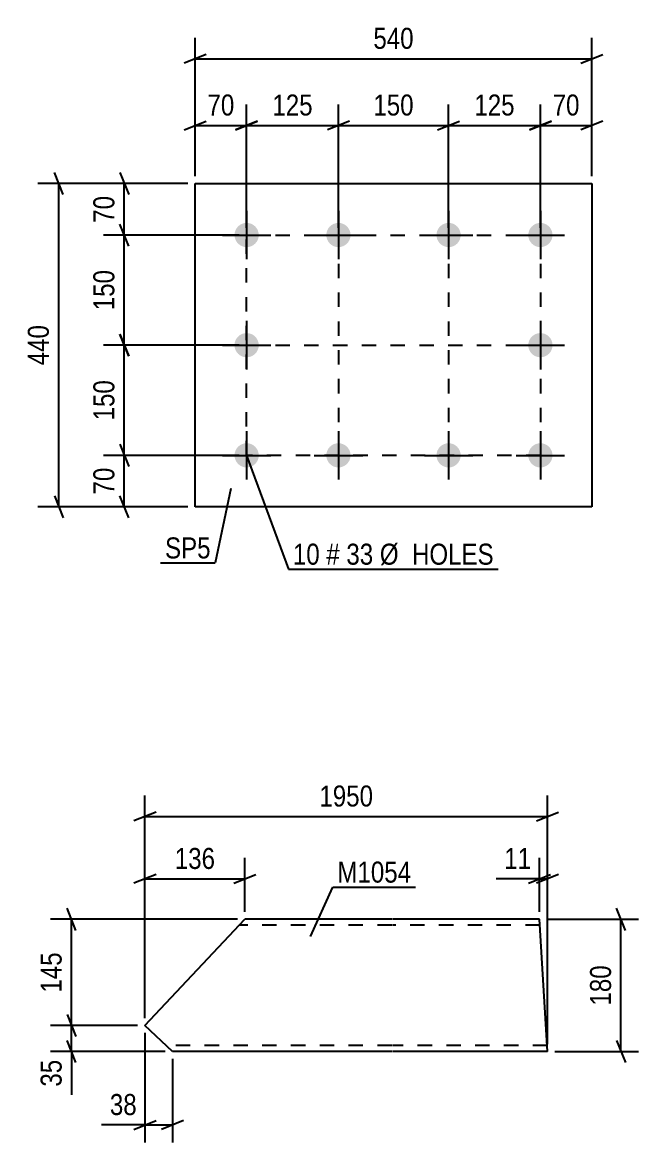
# Model space of a CAD drawing. Header units: millimetres. Extents: x 0 to 1189, y 0 to 841.
# Drawn here: x 368.2 to 452.1, y 186.8 to 339.3 of the extents above; entities that cross this region are included whole.
import ezdxf

# ---------------------------------------------------------------- set-up
doc = ezdxf.new("R2010")
doc.units = ezdxf.units.MM
doc.linetypes.add('DXK_LINE_DOT2', pattern=[3.9198, 1.9599, -1.9599])
doc.styles.add('Arial Narrow', font='ARIALN.TTF', dxfattribs={"height": 0.2})

# ---------------------------------------------------------------- blocks, each defined once
blk = doc.blocks.new('Part-761551702-22322 - 22321')
at = {"color": 2, "linetype": 'Continuous'}
for p, q in [((384.93, 202.69), (398.53, 217.16)), ((418.53, 217.16), (398.53, 217.16)), ((438.63, 217.16), (418.63, 217.16)), ((439.74, 199.16), (438.63, 217.16)), ((388.68, 199.16), (384.93, 202.69)), ((418.53, 199.16), (388.68, 199.16)), ((439.74, 199.16), (418.63, 199.16))]:
    blk.add_line(p, q, dxfattribs=at)
at = {"color": 7, "linetype": 'DXK_LINE_DOT2'}
for p, q in [((418.53, 216.36), (397.78, 216.36)), ((438.68, 216.36), (418.63, 216.36)), ((418.53, 199.96), (387.83, 199.96)), ((439.69, 199.96), (418.63, 199.96)), ((439.69, 199.96), (439.69, 200.02))]:
    blk.add_line(p, q, dxfattribs=at)
blk = doc.blocks.new('Part-761551702-22430 - 22429')
at = {"color": 2, "linetype": 'Continuous'}
for p, q in [((391.77, 273.34), (391.77, 317.34)), ((391.77, 317.34), (445.77, 317.34)), ((445.77, 317.34), (445.77, 273.34)), ((445.77, 273.34), (391.77, 273.34))]:
    blk.add_line(p, q, dxfattribs=at)
blk = doc.blocks.new('Bolt-761551702-22431 - 22429')
at = {"linetype": 'Continuous'}
for points in [[(398.77, 311.99, -1), (398.77, 308.69, -1)], [(411.27, 311.99, -1), (411.27, 308.69, -1)], [(426.27, 311.99, -1), (426.27, 308.69, -1)], [(438.77, 311.99, -1), (438.77, 308.69, -1)], [(398.77, 296.99, -1), (398.77, 293.69, -1)], [(438.77, 296.99, -1), (438.77, 293.69, -1)], [(398.77, 281.99, -1), (398.77, 278.69, -1)], [(411.27, 281.99, -1), (411.27, 278.69, -1)], [(426.27, 281.99, -1), (426.27, 278.69, -1)], [(438.77, 281.99, -1), (438.77, 278.69, -1)]]:
    blk.add_hatch(color=1, dxfattribs=at).paths.add_polyline_path(points)
at = {"color": 1, "linetype": 'Continuous'}
for p, q in [((398.77, 313.64), (398.77, 307.04)), ((411.27, 313.64), (411.27, 307.04)), ((426.27, 313.64), (426.27, 307.04)), ((438.77, 313.64), (438.77, 307.04)), ((395.47, 310.34), (402.07, 310.34)), ((407.97, 310.34), (414.57, 310.34)), ((422.97, 310.34), (429.57, 310.34)), ((435.47, 310.34), (442.07, 310.34)), ((398.77, 298.64), (398.77, 292.04)), ((438.77, 298.64), (438.77, 292.04)), ((395.47, 295.34), (402.07, 295.34)), ((435.47, 295.34), (442.07, 295.34)), ((398.77, 283.64), (398.77, 277.04)), ((411.27, 283.64), (411.27, 277.04)), ((426.27, 283.64), (426.27, 277.04)), ((438.77, 283.64), (438.77, 277.04)), ((395.47, 280.34), (402.07, 280.34)), ((407.97, 280.34), (414.57, 280.34)), ((422.97, 280.34), (429.57, 280.34)), ((435.47, 280.34), (442.07, 280.34))]:
    blk.add_line(p, q, dxfattribs=at)
blk = doc.blocks.new('Rectangle-761551702-24217 - 22429')
at = {"color": 1, "linetype": 'DXK_LINE_DOT2'}
blk.add_lwpolyline([(398.77, 310.34), (438.77, 310.34), (438.77, 280.34), (398.77, 280.34), (398.77, 310.34)], close=True, dxfattribs=at)
blk = doc.blocks.new('Line-761551702-24227 - 22429')
at = {"color": 1, "linetype": 'DXK_LINE_DOT2'}
blk.add_line((411.27, 310.34), (411.27, 280.34), dxfattribs=at)
blk = doc.blocks.new('Line-761551702-24234 - 22429')
at = {"color": 1, "linetype": 'DXK_LINE_DOT2'}
blk.add_line((426.27, 310.34), (426.27, 281.04), dxfattribs=at)
blk = doc.blocks.new('Line-761551702-24238 - 22429')
at = {"color": 1, "linetype": 'DXK_LINE_DOT2'}
blk.add_line((398.77, 295.34), (438.77, 295.34), dxfattribs=at)
blk = doc.blocks.new('StraightDimension-761551702-22610 - 22321')
at = {"color": 7, "linetype": 'Continuous'}
for p, q in [((374.33, 204.19), (375.53, 201.19)), ((383.93, 202.69), (372.08, 202.69)), ((374.93, 199.16), (374.93, 202.69)), ((375.53, 197.66), (374.33, 200.66)), ((387.68, 199.16), (372.08, 199.16))]:
    blk.add_line(p, q, dxfattribs=at)
at = {"color": 0}
blk.add_wipeout([(374.18, 198.63), (369.98, 198.63), (369.98, 193.78), (374.18, 193.78)], dxfattribs=at)
at = {"color": 7, "linetype": 'Continuous'}
blk.add_line((374.93, 199.16), (374.93, 193.25), dxfattribs=at)
blk.add_line((374.93, 199.16), (374.93, 193.25), dxfattribs=at)
at = {"color": 3, "style": 'Arial Narrow'}
blk.add_text('35', height=2.863, rotation=90.0002, dxfattribs=at).set_placement((373.58, 194.38))
blk = doc.blocks.new('StraightDimension-761551702-22605 - 22321')
at = {"color": 7, "linetype": 'Continuous'}
for p, q in [((384.93, 201.69), (384.93, 186.76)), ((388.68, 198.16), (388.68, 186.76)), ((383.43, 188.56), (386.43, 189.76)), ((384.93, 189.16), (388.68, 189.16)), ((390.18, 189.76), (387.18, 188.56))]:
    blk.add_line(p, q, dxfattribs=at)
at = {"color": 0}
blk.add_wipeout([(384.4, 189.91), (384.4, 194.11), (379.55, 194.11), (379.55, 189.91)], dxfattribs=at)
at = {"color": 7, "linetype": 'Continuous'}
blk.add_line((384.93, 189.16), (379.02, 189.16), dxfattribs=at)
blk.add_line((384.93, 189.16), (379.02, 189.16), dxfattribs=at)
at = {"color": 3, "style": 'Arial Narrow'}
blk.add_text('38', height=2.863, dxfattribs=at).set_placement((380.15, 190.51))
blk = doc.blocks.new('StraightDimension-761551702-22597 - 22321')
at = {"color": 7, "linetype": 'Continuous'}
for p, q in [((438.63, 218.16), (438.63, 225.52)), ((439.74, 200.16), (439.74, 225.52)), ((437.13, 222.07), (440.13, 223.27)), ((441.24, 223.27), (438.24, 222.07)), ((438.63, 222.67), (439.74, 222.67))]:
    blk.add_line(p, q, dxfattribs=at)
at = {"color": 0}
blk.add_wipeout([(438.11, 223.42), (438.11, 227.62), (433.25, 227.62), (433.25, 223.42)], dxfattribs=at)
at = {"color": 7, "linetype": 'Continuous'}
blk.add_line((438.63, 222.67), (432.73, 222.67), dxfattribs=at)
blk.add_line((438.63, 222.67), (432.73, 222.67), dxfattribs=at)
at = {"color": 3, "style": 'Arial Narrow'}
blk.add_text('11', height=2.863, dxfattribs=at).set_placement((433.85, 224.02))
blk = doc.blocks.new('StraightDimension-761551702-22617 - 22321')
at = {"color": 7, "linetype": 'Continuous'}
for p, q in [((450.34, 215.66), (449.14, 218.66)), ((439.63, 217.16), (452.14, 217.16)), ((449.74, 199.16), (449.74, 217.16)), ((449.14, 200.66), (450.34, 197.66)), ((440.74, 199.16), (452.14, 199.16))]:
    blk.add_line(p, q, dxfattribs=at)
at = {"color": 0}
blk.add_wipeout([(448.99, 211.5), (444.79, 211.5), (444.79, 204.82), (448.99, 204.82)], dxfattribs=at)
at = {"color": 3, "style": 'Arial Narrow'}
blk.add_text('180', height=2.863, rotation=90.0002, dxfattribs=at).set_placement((448.39, 205.42))
blk = doc.blocks.new('StraightDimension-761551702-22609 - 22321')
at = {"color": 7, "linetype": 'Continuous'}
for p, q in [((375.53, 215.66), (374.33, 218.66)), ((397.53, 217.16), (372.08, 217.16)), ((374.93, 202.69), (374.93, 217.16)), ((374.33, 204.19), (375.53, 201.19)), ((383.93, 202.69), (372.08, 202.69))]:
    blk.add_line(p, q, dxfattribs=at)
at = {"color": 0}
blk.add_wipeout([(374.18, 213.27), (369.98, 213.27), (369.98, 206.58), (374.18, 206.58)], dxfattribs=at)
at = {"color": 3, "style": 'Arial Narrow'}
blk.add_text('145', height=2.863, rotation=90.0002, dxfattribs=at).set_placement((373.58, 207.18))
blk = doc.blocks.new('StraightDimension-761551702-22601 - 22321')
at = {"color": 7, "linetype": 'Continuous'}
for p, q in [((384.93, 203.69), (384.93, 225.52)), ((398.53, 218.16), (398.53, 225.52)), ((386.43, 223.27), (383.43, 222.07)), ((397.03, 222.07), (400.03, 223.27)), ((384.93, 222.67), (398.53, 222.67))]:
    blk.add_line(p, q, dxfattribs=at)
at = {"color": 0}
blk.add_wipeout([(395.07, 223.42), (395.07, 227.62), (388.39, 227.62), (388.39, 223.42)], dxfattribs=at)
at = {"color": 3, "style": 'Arial Narrow'}
blk.add_text('136', height=2.863, dxfattribs=at).set_placement((388.99, 224.02))
blk = doc.blocks.new('StraightDimension-761551702-22623 - 22321')
at = {"color": 7, "linetype": 'Continuous'}
for p, q in [((384.93, 203.69), (384.93, 234.02)), ((439.74, 200.16), (439.74, 234.02)), ((386.43, 231.77), (383.43, 230.57)), ((384.93, 231.17), (439.74, 231.17)), ((438.24, 230.57), (441.24, 231.77))]:
    blk.add_line(p, q, dxfattribs=at)
at = {"color": 0}
blk.add_wipeout([(416.59, 231.92), (416.59, 236.12), (408.08, 236.12), (408.08, 231.92)], dxfattribs=at)
at = {"color": 3, "style": 'Arial Narrow'}
blk.add_text('1950', height=2.863, dxfattribs=at).set_placement((408.68, 232.52))
blk = doc.blocks.new('StraightDimension-761551702-27589 - 22429')
at = {"color": 7, "linetype": 'Continuous'}
for p, q in [((398.77, 311.34), (398.77, 328.11)), ((411.27, 311.34), (411.27, 328.11)), ((397.27, 324.66), (400.27, 325.86)), ((398.77, 325.26), (411.27, 325.26)), ((412.77, 325.86), (409.77, 324.66))]:
    blk.add_line(p, q, dxfattribs=at)
at = {"color": 0}
blk.add_wipeout([(408.36, 326.01), (408.36, 330.21), (401.68, 330.21), (401.68, 326.01)], dxfattribs=at)
at = {"color": 3, "style": 'Arial Narrow'}
blk.add_text('125', height=2.863, dxfattribs=at).set_placement((402.28, 326.61))
blk = doc.blocks.new('StraightDimension-761551702-27593 - 22429')
at = {"color": 7, "linetype": 'Continuous'}
for p, q in [((426.27, 311.34), (426.27, 328.11)), ((438.77, 311.34), (438.77, 328.11)), ((424.77, 324.66), (427.77, 325.86)), ((426.27, 325.26), (438.77, 325.26)), ((440.27, 325.86), (437.27, 324.66))]:
    blk.add_line(p, q, dxfattribs=at)
at = {"color": 0}
blk.add_wipeout([(435.86, 326.01), (435.86, 330.21), (429.18, 330.21), (429.18, 326.01)], dxfattribs=at)
at = {"color": 3, "style": 'Arial Narrow'}
blk.add_text('125', height=2.863, dxfattribs=at).set_placement((429.78, 326.61))
blk = doc.blocks.new('StraightDimension-761551702-22759 - 22429')
at = {"color": 7, "linetype": 'Continuous'}
for p, q in [((381.51, 318.84), (382.71, 315.84)), ((390.77, 317.34), (379.26, 317.34)), ((382.11, 310.34), (382.11, 317.34)), ((382.71, 308.84), (381.51, 311.84)), ((397.77, 310.34), (379.26, 310.34))]:
    blk.add_line(p, q, dxfattribs=at)
at = {"color": 0}
blk.add_wipeout([(381.36, 316.27), (377.16, 316.27), (377.16, 311.41), (381.36, 311.41)], dxfattribs=at)
at = {"color": 3, "style": 'Arial Narrow'}
blk.add_text('70', height=2.863, rotation=90.0002, dxfattribs=at).set_placement((380.76, 312.01))
blk = doc.blocks.new('StraightDimension-761551702-22762 - 22429')
at = {"color": 7, "linetype": 'Continuous'}
for p, q in [((381.51, 281.84), (382.71, 278.84)), ((397.77, 280.34), (379.26, 280.34)), ((382.11, 273.34), (382.11, 280.34)), ((382.71, 271.84), (381.51, 274.84)), ((390.77, 273.34), (379.26, 273.34))]:
    blk.add_line(p, q, dxfattribs=at)
at = {"color": 0}
blk.add_wipeout([(381.36, 279.27), (377.16, 279.27), (377.16, 274.41), (381.36, 274.41)], dxfattribs=at)
at = {"color": 3, "style": 'Arial Narrow'}
blk.add_text('70', height=2.863, rotation=90.0002, dxfattribs=at).set_placement((380.76, 275.01))
blk = doc.blocks.new('StraightDimension-761551702-22775 - 22429')
at = {"color": 7, "linetype": 'Continuous'}
for p, q in [((373.79, 315.84), (372.59, 318.84)), ((390.77, 317.34), (370.34, 317.34)), ((373.19, 273.34), (373.19, 317.34)), ((372.59, 274.84), (373.79, 271.84)), ((390.77, 273.34), (370.34, 273.34))]:
    blk.add_line(p, q, dxfattribs=at)
at = {"color": 0}
blk.add_wipeout([(372.44, 298.68), (368.24, 298.68), (368.24, 292), (372.44, 292)], dxfattribs=at)
at = {"color": 3, "style": 'Arial Narrow'}
blk.add_text('440', height=2.863, rotation=90.0002, dxfattribs=at).set_placement((371.84, 292.6))
blk = doc.blocks.new('StraightDimension-761551702-22779 - 22429')
at = {"color": 7, "linetype": 'Continuous'}
for p, q in [((438.77, 311.34), (438.77, 328.11)), ((445.77, 318.34), (445.77, 328.11)), ((437.27, 324.66), (440.27, 325.86)), ((438.77, 325.26), (445.77, 325.26)), ((447.27, 325.86), (444.27, 324.66))]:
    blk.add_line(p, q, dxfattribs=at)
at = {"color": 0}
blk.add_wipeout([(444.7, 326.01), (444.7, 330.21), (439.84, 330.21), (439.84, 326.01)], dxfattribs=at)
at = {"color": 3, "style": 'Arial Narrow'}
blk.add_text('70', height=2.863, dxfattribs=at).set_placement((440.44, 326.61))
blk = doc.blocks.new('StraightDimension-761551702-22783 - 22429')
at = {"color": 7, "linetype": 'Continuous'}
for p, q in [((391.77, 318.34), (391.77, 328.11)), ((398.77, 311.34), (398.77, 328.11)), ((390.27, 324.66), (393.27, 325.86)), ((391.77, 325.26), (398.77, 325.26)), ((400.27, 325.86), (397.27, 324.66))]:
    blk.add_line(p, q, dxfattribs=at)
at = {"color": 0}
blk.add_wipeout([(397.7, 326.01), (397.7, 330.21), (392.84, 330.21), (392.84, 326.01)], dxfattribs=at)
at = {"color": 3, "style": 'Arial Narrow'}
blk.add_text('70', height=2.863, dxfattribs=at).set_placement((393.44, 326.61))
blk = doc.blocks.new('StraightDimension-761551702-27585 - 22429')
at = {"color": 7, "linetype": 'Continuous'}
for p, q in [((382.71, 293.84), (381.51, 296.84)), ((397.77, 295.34), (379.26, 295.34)), ((382.11, 280.34), (382.11, 295.34)), ((381.51, 281.84), (382.71, 278.84)), ((397.77, 280.34), (379.26, 280.34))]:
    blk.add_line(p, q, dxfattribs=at)
at = {"color": 0}
blk.add_wipeout([(381.36, 291.18), (377.16, 291.18), (377.16, 284.5), (381.36, 284.5)], dxfattribs=at)
at = {"color": 3, "style": 'Arial Narrow'}
blk.add_text('150', height=2.863, rotation=90.0002, dxfattribs=at).set_placement((380.76, 285.1))
blk = doc.blocks.new('StraightDimension-761551702-22799 - 22429')
at = {"color": 7, "linetype": 'Continuous'}
for p, q in [((391.77, 318.34), (391.77, 337.19)), ((445.77, 318.34), (445.77, 337.19)), ((393.27, 334.94), (390.27, 333.74)), ((391.77, 334.34), (445.77, 334.34)), ((444.27, 333.74), (447.27, 334.94))]:
    blk.add_line(p, q, dxfattribs=at)
at = {"color": 0}
blk.add_wipeout([(422.11, 335.09), (422.11, 339.29), (415.43, 339.29), (415.43, 335.09)], dxfattribs=at)
at = {"color": 3, "style": 'Arial Narrow'}
blk.add_text('540', height=2.863, dxfattribs=at).set_placement((416.03, 335.69))
blk = doc.blocks.new('StraightDimension-761551702-27587 - 22429')
at = {"color": 7, "linetype": 'Continuous'}
for p, q in [((382.71, 308.84), (381.51, 311.84)), ((397.77, 310.34), (379.26, 310.34)), ((382.11, 295.34), (382.11, 310.34)), ((381.51, 296.84), (382.71, 293.84)), ((397.77, 295.34), (379.26, 295.34))]:
    blk.add_line(p, q, dxfattribs=at)
at = {"color": 0}
blk.add_wipeout([(381.36, 306.18), (377.16, 306.18), (377.16, 299.5), (381.36, 299.5)], dxfattribs=at)
at = {"color": 3, "style": 'Arial Narrow'}
blk.add_text('150', height=2.863, rotation=90.0002, dxfattribs=at).set_placement((380.76, 300.1))
blk = doc.blocks.new('StraightDimension-761551702-27591 - 22429')
at = {"color": 7, "linetype": 'Continuous'}
for p, q in [((411.27, 311.34), (411.27, 328.11)), ((426.27, 311.34), (426.27, 328.11)), ((412.77, 325.86), (409.77, 324.66)), ((411.27, 325.26), (426.27, 325.26)), ((424.77, 324.66), (427.77, 325.86))]:
    blk.add_line(p, q, dxfattribs=at)
at = {"color": 0}
blk.add_wipeout([(422.11, 326.01), (422.11, 330.21), (415.43, 330.21), (415.43, 326.01)], dxfattribs=at)
at = {"color": 3, "style": 'Arial Narrow'}
blk.add_text('150', height=2.863, dxfattribs=at).set_placement((416.03, 326.61))
blk = doc.blocks.new('Mark-761551702-22921 - 22321')
at = {"color": 0}
blk.add_wipeout([(421.18, 222.16), (421.18, 225.16), (411.13, 225.16), (411.13, 222.16)], dxfattribs=at)
blk.add_wipeout([(421.18, 222.16), (421.18, 225.16), (411.13, 225.16), (411.13, 222.16)], dxfattribs=at)
at = {"color": 30, "linetype": 'Continuous'}
for p, q in [((407.48, 214.83), (410.53, 221.56)), ((410.53, 221.56), (421.78, 221.56))]:
    blk.add_line(p, q, dxfattribs=at)
at = {"color": 3, "style": 'Arial Narrow'}
blk.add_text('M1054', height=2.863, dxfattribs=at).set_placement((411.13, 222.16))
blk = doc.blocks.new('Mark-761551702-22947 - 22429')
at = {"color": 0}
blk.add_wipeout([(393.88, 266.3), (393.88, 269.3), (387.66, 269.3), (387.66, 266.3)], dxfattribs=at)
blk.add_wipeout([(393.88, 266.3), (393.88, 269.3), (387.66, 269.3), (387.66, 266.3)], dxfattribs=at)
at = {"color": 30, "linetype": 'Continuous'}
for p in [(396.62, 275.82), (387.06, 265.7)]:
    blk.add_line(p, (394.48, 265.7), dxfattribs=at)
at = {"color": 3, "style": 'Arial Narrow'}
blk.add_text('SP5', height=2.863, dxfattribs=at).set_placement((387.66, 266.3))
blk = doc.blocks.new('Mark-761551702-22950 - 22429')
at = {"color": 0}
for points in [[(408.72, 265.45), (408.72, 268.45), (405.07, 268.45), (405.07, 265.45)], [(411.45, 265.45), (411.45, 268.45), (409.62, 268.45), (409.62, 265.45)], [(416.01, 265.45), (416.01, 268.45), (412.35, 268.45), (412.35, 265.45)], [(432.44, 265.45), (432.44, 268.45), (416.91, 268.45), (416.91, 265.45)]]:
    blk.add_wipeout(points, dxfattribs=at)
for points in [[(408.72, 265.45), (408.72, 268.45), (405.07, 268.45), (405.07, 265.45)], [(411.45, 265.45), (411.45, 268.45), (409.62, 268.45), (409.62, 265.45)], [(416.01, 265.45), (416.01, 268.45), (412.35, 268.45), (412.35, 265.45)], [(432.44, 265.45), (432.44, 268.45), (416.91, 268.45), (416.91, 265.45)]]:
    blk.add_wipeout(points, dxfattribs=at)
at = {"color": 7, "linetype": 'Continuous'}
for p, q in [((398.77, 280.34), (404.47, 264.85)), ((404.47, 264.85), (433.04, 264.85))]:
    blk.add_line(p, q, dxfattribs=at)
at = {"color": 3, "style": 'Arial Narrow'}
for s, height, p in [('10', 2.863, (405.07, 265.45)), ('#', 2.86, (409.62, 265.45)), ('33', 2.863, (412.35, 265.45)), ('Ø  HOLES', 2.863, (416.91, 265.45))]:
    blk.add_text(s, height=height, dxfattribs=at).set_placement(p)

msp = doc.modelspace()

# ---------------------------------------------------------------- block references
for name in ['Part-761551702-22430 - 22429', 'Bolt-761551702-22431 - 22429', 'Rectangle-761551702-24217 - 22429', 'Line-761551702-24227 - 22429', 'Line-761551702-24234 - 22429', 'Line-761551702-24238 - 22429', 'Part-761551702-22322 - 22321']:
    msp.add_blockref(name, (0, 0))

# ---------------------------------------------------------------- next in the draw order: block references
for name in ['StraightDimension-761551702-27589 - 22429', 'StraightDimension-761551702-27593 - 22429', 'StraightDimension-761551702-22762 - 22429', 'Mark-761551702-22950 - 22429', 'StraightDimension-761551702-22597 - 22321', 'StraightDimension-761551702-22610 - 22321']:
    msp.add_blockref(name, (0, 0))

# ---------------------------------------------------------------- next in the draw order: block references
for name in ['StraightDimension-761551702-22779 - 22429', 'StraightDimension-761551702-22759 - 22429', 'StraightDimension-761551702-22617 - 22321', 'StraightDimension-761551702-22605 - 22321']:
    msp.add_blockref(name, (0, 0))

# ---------------------------------------------------------------- next in the draw order: block references
for name in ['StraightDimension-761551702-22775 - 22429', 'StraightDimension-761551702-22609 - 22321']:
    msp.add_blockref(name, (0, 0))

# ---------------------------------------------------------------- next in the draw order: block references
for name in ['StraightDimension-761551702-22783 - 22429', 'StraightDimension-761551702-27585 - 22429', 'Mark-761551702-22947 - 22429', 'StraightDimension-761551702-22601 - 22321']:
    msp.add_blockref(name, (0, 0))

# ---------------------------------------------------------------- next in the draw order: block references
for name in ['StraightDimension-761551702-22799 - 22429', 'StraightDimension-761551702-27587 - 22429', 'StraightDimension-761551702-22623 - 22321']:
    msp.add_blockref(name, (0, 0))

# ---------------------------------------------------------------- next in the draw order: block references
for name in ['StraightDimension-761551702-27591 - 22429', 'Mark-761551702-22921 - 22321']:
    msp.add_blockref(name, (0, 0))

doc.saveas('drawing.dxf')
